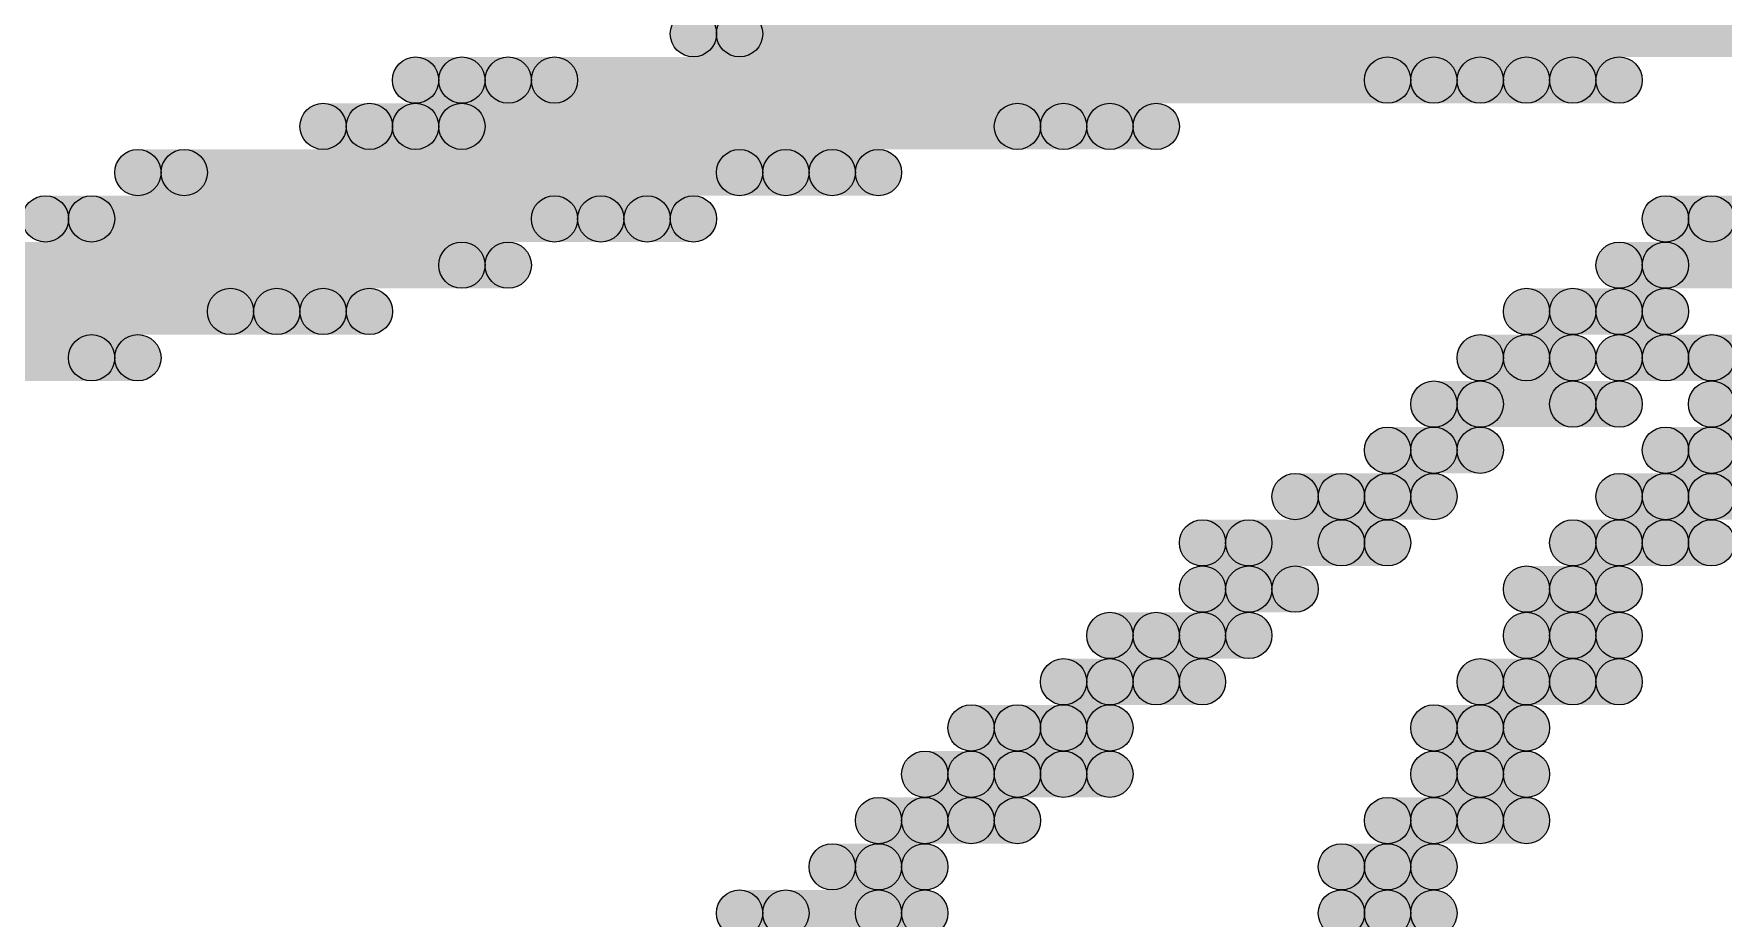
# Model space of a CAD drawing. Header units: millimetres. Extents: x 0 to 137, y 0 to 37.
# Drawn here: x 129.381 to 130.308, y 8.506 to 8.992 of the extents above; entities that cross this region are included whole.
import ezdxf

# ---------------------------------------------------------------- set-up
doc = ezdxf.new("R2010")
doc.units = ezdxf.units.MM
doc.layers.add('TopLayer', color=1, linetype='Continuous')
doc.layers.add('TopSolder', color=216, linetype='Continuous')

msp = doc.modelspace()

# ---------------------------------------------------------------- hatches: boundary and pattern name
at = {"layer": 'TopLayer'}
h = msp.add_hatch(color=1, dxfattribs=at)
edge = h.paths.add_edge_path()
edge.add_arc((129.7686, 8.9916), 0.0127, 0, 360)
for points in [[(129.7686, 8.9789), (129.7686, 9.0043), (131.191, 9.0043), (131.191, 8.9789)], [(129.6162, 8.9535), (129.6162, 8.9789), (129.6416, 8.9789), (129.6416, 8.9535)], [(129.667, 8.9535), (129.667, 8.9789), (130.1496, 8.9789), (130.1496, 8.9535)], [(130.175, 8.9535), (130.175, 8.9789), (130.2004, 8.9789), (130.2004, 8.9535)], [(130.2258, 8.9535), (130.2258, 8.9789), (130.2512, 8.9789), (130.2512, 8.9535)], [(129.5654, 8.9281), (129.5654, 8.9535), (129.5908, 8.9535), (129.5908, 8.9281)], [(129.6162, 8.9281), (129.6162, 8.9535), (129.9464, 8.9535), (129.9464, 8.9281)], [(129.9718, 8.9281), (129.9718, 8.9535), (129.9972, 8.9535), (129.9972, 8.9281)], [(129.4638, 8.9027), (129.4638, 8.9281), (129.794, 8.9281), (129.794, 8.9027)], [(129.8194, 8.9027), (129.8194, 8.9281), (129.8448, 8.9281), (129.8448, 8.9027)], [(129.413, 8.8773), (129.413, 8.9027), (129.6924, 8.9027), (129.6924, 8.8773)], [(129.7178, 8.8773), (129.7178, 8.9027), (129.7432, 8.9027), (129.7432, 8.8773)], [(130.302, 8.8773), (130.302, 8.9027), (130.3528, 8.9027), (130.3528, 8.8773)], [(129.3114, 8.8519), (129.3114, 8.8773), (129.6416, 8.8773), (129.6416, 8.8519)], [(130.2766, 8.8519), (130.2766, 8.8773), (130.3528, 8.8773), (130.3528, 8.8519)], [(129.286, 8.8265), (129.286, 8.8519), (129.5146, 8.8519), (129.5146, 8.8265)], [(129.54, 8.8265), (129.54, 8.8519), (129.5654, 8.8519), (129.5654, 8.8265)], [(130.2258, 8.8265), (130.2258, 8.8519), (130.2766, 8.8519), (130.2766, 8.8265)], [(129.1844, 8.8011), (129.1844, 8.8265), (129.4384, 8.8265), (129.4384, 8.8011)], [(130.2004, 8.8011), (130.2004, 8.8265), (130.2258, 8.8265), (130.2258, 8.8011)], [(130.2766, 8.8011), (130.2766, 8.8265), (130.302, 8.8265), (130.302, 8.8011)], [(130.175, 8.7757), (130.175, 8.8011), (130.2512, 8.8011), (130.2512, 8.7757)], [(130.1496, 8.7503), (130.1496, 8.7757), (130.175, 8.7757), (130.175, 8.7503)], [(130.302, 8.7503), (130.302, 8.7757), (130.3274, 8.7757), (130.3274, 8.7503)], [(130.0988, 8.7249), (130.0988, 8.7503), (130.1496, 8.7503), (130.1496, 8.7249)], [(130.2766, 8.7249), (130.2766, 8.7503), (130.3274, 8.7503), (130.3274, 8.7249)], [(130.048, 8.6995), (130.048, 8.7249), (130.1242, 8.7249), (130.1242, 8.6995)], [(130.2512, 8.6995), (130.2512, 8.7249), (130.302, 8.7249), (130.302, 8.6995)], [(130.048, 8.6741), (130.048, 8.6995), (130.0734, 8.6995), (130.0734, 8.6741)], [(130.2258, 8.6741), (130.2258, 8.6995), (130.2512, 8.6995), (130.2512, 8.6741)], [(129.9972, 8.6487), (129.9972, 8.6741), (130.048, 8.6741), (130.048, 8.6487)], [(130.2258, 8.6487), (130.2258, 8.6741), (130.2512, 8.6741), (130.2512, 8.6487)], [(129.9718, 8.6233), (129.9718, 8.6487), (130.0226, 8.6487), (130.0226, 8.6233)], [(130.2004, 8.6233), (130.2004, 8.6487), (130.2512, 8.6487), (130.2512, 8.6233)], [(129.921, 8.5979), (129.921, 8.6233), (129.9718, 8.6233), (129.9718, 8.5979)], [(130.175, 8.5979), (130.175, 8.6233), (130.2004, 8.6233), (130.2004, 8.5979)], [(129.8956, 8.5725), (129.8956, 8.5979), (129.921, 8.5979), (129.921, 8.5725)], [(129.9464, 8.5725), (129.9464, 8.5979), (129.9718, 8.5979), (129.9718, 8.5725)], [(130.175, 8.5725), (130.175, 8.5979), (130.2004, 8.5979), (130.2004, 8.5725)], [(129.8702, 8.5471), (129.8702, 8.5725), (129.921, 8.5725), (129.921, 8.5471)], [(130.1496, 8.5471), (130.1496, 8.5725), (130.2004, 8.5725), (130.2004, 8.5471)], [(129.8448, 8.5217), (129.8448, 8.5471), (129.8702, 8.5471), (129.8702, 8.5217)], [(130.1242, 8.5217), (130.1242, 8.5471), (130.1496, 8.5471), (130.1496, 8.5217)], [(129.794, 8.4963), (129.794, 8.5217), (129.8702, 8.5217), (129.8702, 8.4963)], [(130.1242, 8.4963), (130.1242, 8.5217), (130.1496, 8.5217), (130.1496, 8.4963)]]:
    msp.add_hatch(color=1, dxfattribs=at).paths.add_polyline_path(points)
h = msp.add_hatch(color=1, dxfattribs=at)
edge = h.paths.add_edge_path()
edge.add_arc((129.6162, 8.9662), 0.0127, 0, 360)
h = msp.add_hatch(color=1, dxfattribs=at)
edge = h.paths.add_edge_path()
edge.add_arc((129.6416, 8.9662), 0.0127, 0, 360)
h = msp.add_hatch(color=1, dxfattribs=at)
edge = h.paths.add_edge_path()
edge.add_arc((129.667, 8.9662), 0.0127, 0, 360)
h = msp.add_hatch(color=1, dxfattribs=at)
edge = h.paths.add_edge_path()
edge.add_arc((130.1496, 8.9662), 0.0127, 0, 360)
h = msp.add_hatch(color=1, dxfattribs=at)
edge = h.paths.add_edge_path()
edge.add_arc((130.175, 8.9662), 0.0127, 0, 360)
h = msp.add_hatch(color=1, dxfattribs=at)
edge = h.paths.add_edge_path()
edge.add_arc((130.2004, 8.9662), 0.0127, 0, 360)
h = msp.add_hatch(color=1, dxfattribs=at)
edge = h.paths.add_edge_path()
edge.add_arc((130.2258, 8.9662), 0.0127, 0, 360)
h = msp.add_hatch(color=1, dxfattribs=at)
edge = h.paths.add_edge_path()
edge.add_arc((130.2512, 8.9662), 0.0127, 0, 360)
h = msp.add_hatch(color=1, dxfattribs=at)
edge = h.paths.add_edge_path()
edge.add_arc((129.5654, 8.9408), 0.0127, 0, 360)
h = msp.add_hatch(color=1, dxfattribs=at)
edge = h.paths.add_edge_path()
edge.add_arc((129.5908, 8.9408), 0.0127, 0, 360)
h = msp.add_hatch(color=1, dxfattribs=at)
edge = h.paths.add_edge_path()
edge.add_arc((129.6162, 8.9408), 0.0127, 0, 360)
h = msp.add_hatch(color=1, dxfattribs=at)
edge = h.paths.add_edge_path()
edge.add_arc((129.9464, 8.9408), 0.0127, 0, 360)
h = msp.add_hatch(color=1, dxfattribs=at)
edge = h.paths.add_edge_path()
edge.add_arc((129.9718, 8.9408), 0.0127, 0, 360)
h = msp.add_hatch(color=1, dxfattribs=at)
edge = h.paths.add_edge_path()
edge.add_arc((129.9972, 8.9408), 0.0127, 0, 360)
h = msp.add_hatch(color=1, dxfattribs=at)
edge = h.paths.add_edge_path()
edge.add_arc((129.4638, 8.9154), 0.0127, 0, 360)
h = msp.add_hatch(color=1, dxfattribs=at)
edge = h.paths.add_edge_path()
edge.add_arc((129.794, 8.9154), 0.0127, 0, 360)
h = msp.add_hatch(color=1, dxfattribs=at)
edge = h.paths.add_edge_path()
edge.add_arc((129.8194, 8.9154), 0.0127, 0, 360)
h = msp.add_hatch(color=1, dxfattribs=at)
edge = h.paths.add_edge_path()
edge.add_arc((129.8448, 8.9154), 0.0127, 0, 360)
h = msp.add_hatch(color=1, dxfattribs=at)
edge = h.paths.add_edge_path()
edge.add_arc((129.413, 8.89), 0.0127, 0, 360)
h = msp.add_hatch(color=1, dxfattribs=at)
edge = h.paths.add_edge_path()
edge.add_arc((129.6924, 8.89), 0.0127, 0, 360)
h = msp.add_hatch(color=1, dxfattribs=at)
edge = h.paths.add_edge_path()
edge.add_arc((129.7178, 8.89), 0.0127, 0, 360)
h = msp.add_hatch(color=1, dxfattribs=at)
edge = h.paths.add_edge_path()
edge.add_arc((129.7432, 8.89), 0.0127, 0, 360)
h = msp.add_hatch(color=1, dxfattribs=at)
edge = h.paths.add_edge_path()
edge.add_arc((130.302, 8.89), 0.0127, 0, 360)
h = msp.add_hatch(color=1, dxfattribs=at)
edge = h.paths.add_edge_path()
edge.add_arc((129.6416, 8.8646), 0.0127, 0, 360)
h = msp.add_hatch(color=1, dxfattribs=at)
edge = h.paths.add_edge_path()
edge.add_arc((130.2766, 8.8646), 0.0127, 0, 360)
h = msp.add_hatch(color=1, dxfattribs=at)
edge = h.paths.add_edge_path()
edge.add_arc((129.5146, 8.8392), 0.0127, 0, 360)
h = msp.add_hatch(color=1, dxfattribs=at)
edge = h.paths.add_edge_path()
edge.add_arc((129.54, 8.8392), 0.0127, 0, 360)
h = msp.add_hatch(color=1, dxfattribs=at)
edge = h.paths.add_edge_path()
edge.add_arc((129.5654, 8.8392), 0.0127, 0, 360)
h = msp.add_hatch(color=1, dxfattribs=at)
edge = h.paths.add_edge_path()
edge.add_arc((130.2258, 8.8392), 0.0127, 0, 360)
h = msp.add_hatch(color=1, dxfattribs=at)
edge = h.paths.add_edge_path()
edge.add_arc((130.2766, 8.8392), 0.0127, 0, 360)
h = msp.add_hatch(color=1, dxfattribs=at)
edge = h.paths.add_edge_path()
edge.add_arc((129.4384, 8.8138), 0.0127, 0, 360)
h = msp.add_hatch(color=1, dxfattribs=at)
edge = h.paths.add_edge_path()
edge.add_arc((130.2004, 8.8138), 0.0127, 0, 360)
h = msp.add_hatch(color=1, dxfattribs=at)
edge = h.paths.add_edge_path()
edge.add_arc((130.2258, 8.8138), 0.0127, 0, 360)
h = msp.add_hatch(color=1, dxfattribs=at)
edge = h.paths.add_edge_path()
edge.add_arc((130.2766, 8.8138), 0.0127, 0, 360)
h = msp.add_hatch(color=1, dxfattribs=at)
edge = h.paths.add_edge_path()
edge.add_arc((130.302, 8.8138), 0.0127, 0, 360)
h = msp.add_hatch(color=1, dxfattribs=at)
edge = h.paths.add_edge_path()
edge.add_arc((130.175, 8.7884), 0.0127, 0, 360)
h = msp.add_hatch(color=1, dxfattribs=at)
edge = h.paths.add_edge_path()
edge.add_arc((130.2512, 8.7884), 0.0127, 0, 360)
h = msp.add_hatch(color=1, dxfattribs=at)
edge = h.paths.add_edge_path()
edge.add_arc((130.1496, 8.763), 0.0127, 0, 360)
h = msp.add_hatch(color=1, dxfattribs=at)
edge = h.paths.add_edge_path()
edge.add_arc((130.175, 8.763), 0.0127, 0, 360)
h = msp.add_hatch(color=1, dxfattribs=at)
edge = h.paths.add_edge_path()
edge.add_arc((130.302, 8.763), 0.0127, 0, 360)
h = msp.add_hatch(color=1, dxfattribs=at)
edge = h.paths.add_edge_path()
edge.add_arc((130.0988, 8.7376), 0.0127, 0, 360)
h = msp.add_hatch(color=1, dxfattribs=at)
edge = h.paths.add_edge_path()
edge.add_arc((130.1496, 8.7376), 0.0127, 0, 360)
h = msp.add_hatch(color=1, dxfattribs=at)
edge = h.paths.add_edge_path()
edge.add_arc((130.2766, 8.7376), 0.0127, 0, 360)
h = msp.add_hatch(color=1, dxfattribs=at)
edge = h.paths.add_edge_path()
edge.add_arc((130.048, 8.7122), 0.0127, 0, 360)
h = msp.add_hatch(color=1, dxfattribs=at)
edge = h.paths.add_edge_path()
edge.add_arc((130.1242, 8.7122), 0.0127, 0, 360)
h = msp.add_hatch(color=1, dxfattribs=at)
edge = h.paths.add_edge_path()
edge.add_arc((130.2512, 8.7122), 0.0127, 0, 360)
h = msp.add_hatch(color=1, dxfattribs=at)
edge = h.paths.add_edge_path()
edge.add_arc((130.302, 8.7122), 0.0127, 0, 360)
h = msp.add_hatch(color=1, dxfattribs=at)
edge = h.paths.add_edge_path()
edge.add_arc((130.048, 8.6868), 0.0127, 0, 360)
h = msp.add_hatch(color=1, dxfattribs=at)
edge = h.paths.add_edge_path()
edge.add_arc((130.0734, 8.6868), 0.0127, 0, 360)
h = msp.add_hatch(color=1, dxfattribs=at)
edge = h.paths.add_edge_path()
edge.add_arc((130.2258, 8.6868), 0.0127, 0, 360)
h = msp.add_hatch(color=1, dxfattribs=at)
edge = h.paths.add_edge_path()
edge.add_arc((130.2512, 8.6868), 0.0127, 0, 360)
h = msp.add_hatch(color=1, dxfattribs=at)
edge = h.paths.add_edge_path()
edge.add_arc((129.9972, 8.6614), 0.0127, 0, 360)
h = msp.add_hatch(color=1, dxfattribs=at)
edge = h.paths.add_edge_path()
edge.add_arc((130.048, 8.6614), 0.0127, 0, 360)
h = msp.add_hatch(color=1, dxfattribs=at)
edge = h.paths.add_edge_path()
edge.add_arc((130.2258, 8.6614), 0.0127, 0, 360)
h = msp.add_hatch(color=1, dxfattribs=at)
edge = h.paths.add_edge_path()
edge.add_arc((130.2512, 8.6614), 0.0127, 0, 360)
h = msp.add_hatch(color=1, dxfattribs=at)
edge = h.paths.add_edge_path()
edge.add_arc((129.9718, 8.636), 0.0127, 0, 360)
h = msp.add_hatch(color=1, dxfattribs=at)
edge = h.paths.add_edge_path()
edge.add_arc((130.0226, 8.636), 0.0127, 0, 360)
h = msp.add_hatch(color=1, dxfattribs=at)
edge = h.paths.add_edge_path()
edge.add_arc((130.2004, 8.636), 0.0127, 0, 360)
h = msp.add_hatch(color=1, dxfattribs=at)
edge = h.paths.add_edge_path()
edge.add_arc((130.2512, 8.636), 0.0127, 0, 360)
h = msp.add_hatch(color=1, dxfattribs=at)
edge = h.paths.add_edge_path()
edge.add_arc((129.921, 8.6106), 0.0127, 0, 360)
h = msp.add_hatch(color=1, dxfattribs=at)
edge = h.paths.add_edge_path()
edge.add_arc((129.9718, 8.6106), 0.0127, 0, 360)
h = msp.add_hatch(color=1, dxfattribs=at)
edge = h.paths.add_edge_path()
edge.add_arc((130.175, 8.6106), 0.0127, 0, 360)
h = msp.add_hatch(color=1, dxfattribs=at)
edge = h.paths.add_edge_path()
edge.add_arc((130.2004, 8.6106), 0.0127, 0, 360)
h = msp.add_hatch(color=1, dxfattribs=at)
edge = h.paths.add_edge_path()
edge.add_arc((129.8956, 8.5852), 0.0127, 0, 360)
h = msp.add_hatch(color=1, dxfattribs=at)
edge = h.paths.add_edge_path()
edge.add_arc((129.921, 8.5852), 0.0127, 0, 360)
h = msp.add_hatch(color=1, dxfattribs=at)
edge = h.paths.add_edge_path()
edge.add_arc((129.9464, 8.5852), 0.0127, 0, 360)
h = msp.add_hatch(color=1, dxfattribs=at)
edge = h.paths.add_edge_path()
edge.add_arc((129.9718, 8.5852), 0.0127, 0, 360)
h = msp.add_hatch(color=1, dxfattribs=at)
edge = h.paths.add_edge_path()
edge.add_arc((130.175, 8.5852), 0.0127, 0, 360)
h = msp.add_hatch(color=1, dxfattribs=at)
edge = h.paths.add_edge_path()
edge.add_arc((130.2004, 8.5852), 0.0127, 0, 360)
h = msp.add_hatch(color=1, dxfattribs=at)
edge = h.paths.add_edge_path()
edge.add_arc((129.8702, 8.5598), 0.0127, 0, 360)
h = msp.add_hatch(color=1, dxfattribs=at)
edge = h.paths.add_edge_path()
edge.add_arc((129.921, 8.5598), 0.0127, 0, 360)
h = msp.add_hatch(color=1, dxfattribs=at)
edge = h.paths.add_edge_path()
edge.add_arc((130.1496, 8.5598), 0.0127, 0, 360)
h = msp.add_hatch(color=1, dxfattribs=at)
edge = h.paths.add_edge_path()
edge.add_arc((130.2004, 8.5598), 0.0127, 0, 360)
h = msp.add_hatch(color=1, dxfattribs=at)
edge = h.paths.add_edge_path()
edge.add_arc((129.8448, 8.5344), 0.0127, 0, 360)
h = msp.add_hatch(color=1, dxfattribs=at)
edge = h.paths.add_edge_path()
edge.add_arc((129.8702, 8.5344), 0.0127, 0, 360)
h = msp.add_hatch(color=1, dxfattribs=at)
edge = h.paths.add_edge_path()
edge.add_arc((130.1242, 8.5344), 0.0127, 0, 360)
h = msp.add_hatch(color=1, dxfattribs=at)
edge = h.paths.add_edge_path()
edge.add_arc((130.1496, 8.5344), 0.0127, 0, 360)
h = msp.add_hatch(color=1, dxfattribs=at)
edge = h.paths.add_edge_path()
edge.add_arc((129.794, 8.509), 0.0127, 0, 360)
h = msp.add_hatch(color=1, dxfattribs=at)
edge = h.paths.add_edge_path()
edge.add_arc((129.8702, 8.509), 0.0127, 0, 360)
h = msp.add_hatch(color=1, dxfattribs=at)
edge = h.paths.add_edge_path()
edge.add_arc((130.1242, 8.509), 0.0127, 0, 360)
h = msp.add_hatch(color=1, dxfattribs=at)
edge = h.paths.add_edge_path()
edge.add_arc((130.1496, 8.509), 0.0127, 0, 360)
at = {"layer": 'TopSolder'}
h = msp.add_hatch(color=216, dxfattribs=at)
edge = h.paths.add_edge_path()
edge.add_arc((129.7432, 8.9916), 0.0127, 0, 360)
for points in [[(129.7432, 8.9789), (129.7432, 9.0043), (131.1656, 9.0043), (131.1656, 8.9789)], [(129.5908, 8.9535), (129.5908, 8.9789), (129.6162, 8.9789), (129.6162, 8.9535)], [(129.6416, 8.9535), (129.6416, 8.9789), (130.1242, 8.9789), (130.1242, 8.9535)], [(130.1496, 8.9535), (130.1496, 8.9789), (130.175, 8.9789), (130.175, 8.9535)], [(130.2004, 8.9535), (130.2004, 8.9789), (130.2258, 8.9789), (130.2258, 8.9535)], [(129.54, 8.9281), (129.54, 8.9535), (129.5654, 8.9535), (129.5654, 8.9281)], [(129.5908, 8.9281), (129.5908, 8.9535), (129.921, 8.9535), (129.921, 8.9281)], [(129.9464, 8.9281), (129.9464, 8.9535), (129.9718, 8.9535), (129.9718, 8.9281)], [(129.4384, 8.9027), (129.4384, 8.9281), (129.7686, 8.9281), (129.7686, 8.9027)], [(129.794, 8.9027), (129.794, 8.9281), (129.8194, 8.9281), (129.8194, 8.9027)], [(129.3876, 8.8773), (129.3876, 8.9027), (129.667, 8.9027), (129.667, 8.8773)], [(129.6924, 8.8773), (129.6924, 8.9027), (129.7178, 8.9027), (129.7178, 8.8773)], [(130.2766, 8.8773), (130.2766, 8.9027), (130.3274, 8.9027), (130.3274, 8.8773)], [(129.286, 8.8519), (129.286, 8.8773), (129.6162, 8.8773), (129.6162, 8.8519)], [(130.2512, 8.8519), (130.2512, 8.8773), (130.3274, 8.8773), (130.3274, 8.8519)], [(129.2606, 8.8265), (129.2606, 8.8519), (129.4892, 8.8519), (129.4892, 8.8265)], [(129.5146, 8.8265), (129.5146, 8.8519), (129.54, 8.8519), (129.54, 8.8265)], [(130.2004, 8.8265), (130.2004, 8.8519), (130.2512, 8.8519), (130.2512, 8.8265)], [(129.159, 8.8011), (129.159, 8.8265), (129.413, 8.8265), (129.413, 8.8011)], [(130.175, 8.8011), (130.175, 8.8265), (130.2004, 8.8265), (130.2004, 8.8011)], [(130.2512, 8.8011), (130.2512, 8.8265), (130.2766, 8.8265), (130.2766, 8.8011)], [(130.302, 8.8011), (130.302, 8.8265), (130.3528, 8.8265), (130.3528, 8.8011)], [(130.1496, 8.7757), (130.1496, 8.8011), (130.2258, 8.8011), (130.2258, 8.7757)], [(130.302, 8.7757), (130.302, 8.8011), (130.3274, 8.8011), (130.3274, 8.7757)], [(130.1242, 8.7503), (130.1242, 8.7757), (130.1496, 8.7757), (130.1496, 8.7503)], [(130.2766, 8.7503), (130.2766, 8.7757), (130.302, 8.7757), (130.302, 8.7503)], [(130.0734, 8.7249), (130.0734, 8.7503), (130.1242, 8.7503), (130.1242, 8.7249)], [(130.2512, 8.7249), (130.2512, 8.7503), (130.302, 8.7503), (130.302, 8.7249)], [(130.0226, 8.6995), (130.0226, 8.7249), (130.0988, 8.7249), (130.0988, 8.6995)], [(130.2258, 8.6995), (130.2258, 8.7249), (130.2766, 8.7249), (130.2766, 8.6995)], [(130.0226, 8.6741), (130.0226, 8.6995), (130.048, 8.6995), (130.048, 8.6741)], [(130.2004, 8.6741), (130.2004, 8.6995), (130.2258, 8.6995), (130.2258, 8.6741)], [(129.9718, 8.6487), (129.9718, 8.6741), (130.0226, 8.6741), (130.0226, 8.6487)], [(130.2004, 8.6487), (130.2004, 8.6741), (130.2258, 8.6741), (130.2258, 8.6487)], [(129.9464, 8.6233), (129.9464, 8.6487), (129.9972, 8.6487), (129.9972, 8.6233)], [(130.175, 8.6233), (130.175, 8.6487), (130.2258, 8.6487), (130.2258, 8.6233)], [(129.8956, 8.5979), (129.8956, 8.6233), (129.9464, 8.6233), (129.9464, 8.5979)], [(130.1496, 8.5979), (130.1496, 8.6233), (130.175, 8.6233), (130.175, 8.5979)], [(129.8702, 8.5725), (129.8702, 8.5979), (129.8956, 8.5979), (129.8956, 8.5725)], [(129.921, 8.5725), (129.921, 8.5979), (129.9464, 8.5979), (129.9464, 8.5725)], [(130.1496, 8.5725), (130.1496, 8.5979), (130.175, 8.5979), (130.175, 8.5725)], [(129.8448, 8.5471), (129.8448, 8.5725), (129.8956, 8.5725), (129.8956, 8.5471)], [(130.1242, 8.5471), (130.1242, 8.5725), (130.175, 8.5725), (130.175, 8.5471)], [(129.8194, 8.5217), (129.8194, 8.5471), (129.8448, 8.5471), (129.8448, 8.5217)], [(130.0988, 8.5217), (130.0988, 8.5471), (130.1242, 8.5471), (130.1242, 8.5217)], [(129.7686, 8.4963), (129.7686, 8.5217), (129.8448, 8.5217), (129.8448, 8.4963)], [(130.0988, 8.4963), (130.0988, 8.5217), (130.1242, 8.5217), (130.1242, 8.4963)]]:
    msp.add_hatch(color=216, dxfattribs=at).paths.add_polyline_path(points)
h = msp.add_hatch(color=216, dxfattribs=at)
edge = h.paths.add_edge_path()
edge.add_arc((129.5908, 8.9662), 0.0127, 0, 360)
h = msp.add_hatch(color=216, dxfattribs=at)
edge = h.paths.add_edge_path()
edge.add_arc((129.6162, 8.9662), 0.0127, 0, 360)
h = msp.add_hatch(color=216, dxfattribs=at)
edge = h.paths.add_edge_path()
edge.add_arc((129.6416, 8.9662), 0.0127, 0, 360)
h = msp.add_hatch(color=216, dxfattribs=at)
edge = h.paths.add_edge_path()
edge.add_arc((130.1242, 8.9662), 0.0127, 0, 360)
h = msp.add_hatch(color=216, dxfattribs=at)
edge = h.paths.add_edge_path()
edge.add_arc((130.1496, 8.9662), 0.0127, 0, 360)
h = msp.add_hatch(color=216, dxfattribs=at)
edge = h.paths.add_edge_path()
edge.add_arc((130.175, 8.9662), 0.0127, 0, 360)
h = msp.add_hatch(color=216, dxfattribs=at)
edge = h.paths.add_edge_path()
edge.add_arc((130.2004, 8.9662), 0.0127, 0, 360)
h = msp.add_hatch(color=216, dxfattribs=at)
edge = h.paths.add_edge_path()
edge.add_arc((130.2258, 8.9662), 0.0127, 0, 360)
h = msp.add_hatch(color=216, dxfattribs=at)
edge = h.paths.add_edge_path()
edge.add_arc((129.54, 8.9408), 0.0127, 0, 360)
h = msp.add_hatch(color=216, dxfattribs=at)
edge = h.paths.add_edge_path()
edge.add_arc((129.5654, 8.9408), 0.0127, 0, 360)
h = msp.add_hatch(color=216, dxfattribs=at)
edge = h.paths.add_edge_path()
edge.add_arc((129.5908, 8.9408), 0.0127, 0, 360)
h = msp.add_hatch(color=216, dxfattribs=at)
edge = h.paths.add_edge_path()
edge.add_arc((129.921, 8.9408), 0.0127, 0, 360)
h = msp.add_hatch(color=216, dxfattribs=at)
edge = h.paths.add_edge_path()
edge.add_arc((129.9464, 8.9408), 0.0127, 0, 360)
h = msp.add_hatch(color=216, dxfattribs=at)
edge = h.paths.add_edge_path()
edge.add_arc((129.9718, 8.9408), 0.0127, 0, 360)
h = msp.add_hatch(color=216, dxfattribs=at)
edge = h.paths.add_edge_path()
edge.add_arc((129.4384, 8.9154), 0.0127, 0, 360)
h = msp.add_hatch(color=216, dxfattribs=at)
edge = h.paths.add_edge_path()
edge.add_arc((129.7686, 8.9154), 0.0127, 0, 360)
h = msp.add_hatch(color=216, dxfattribs=at)
edge = h.paths.add_edge_path()
edge.add_arc((129.794, 8.9154), 0.0127, 0, 360)
h = msp.add_hatch(color=216, dxfattribs=at)
edge = h.paths.add_edge_path()
edge.add_arc((129.8194, 8.9154), 0.0127, 0, 360)
h = msp.add_hatch(color=216, dxfattribs=at)
edge = h.paths.add_edge_path()
edge.add_arc((129.3876, 8.89), 0.0127, 0, 360)
h = msp.add_hatch(color=216, dxfattribs=at)
edge = h.paths.add_edge_path()
edge.add_arc((129.667, 8.89), 0.0127, 0, 360)
h = msp.add_hatch(color=216, dxfattribs=at)
edge = h.paths.add_edge_path()
edge.add_arc((129.6924, 8.89), 0.0127, 0, 360)
h = msp.add_hatch(color=216, dxfattribs=at)
edge = h.paths.add_edge_path()
edge.add_arc((129.7178, 8.89), 0.0127, 0, 360)
h = msp.add_hatch(color=216, dxfattribs=at)
edge = h.paths.add_edge_path()
edge.add_arc((130.2766, 8.89), 0.0127, 0, 360)
h = msp.add_hatch(color=216, dxfattribs=at)
edge = h.paths.add_edge_path()
edge.add_arc((129.6162, 8.8646), 0.0127, 0, 360)
h = msp.add_hatch(color=216, dxfattribs=at)
edge = h.paths.add_edge_path()
edge.add_arc((130.2512, 8.8646), 0.0127, 0, 360)
h = msp.add_hatch(color=216, dxfattribs=at)
edge = h.paths.add_edge_path()
edge.add_arc((129.4892, 8.8392), 0.0127, 0, 360)
h = msp.add_hatch(color=216, dxfattribs=at)
edge = h.paths.add_edge_path()
edge.add_arc((129.5146, 8.8392), 0.0127, 0, 360)
h = msp.add_hatch(color=216, dxfattribs=at)
edge = h.paths.add_edge_path()
edge.add_arc((129.54, 8.8392), 0.0127, 0, 360)
h = msp.add_hatch(color=216, dxfattribs=at)
edge = h.paths.add_edge_path()
edge.add_arc((130.2004, 8.8392), 0.0127, 0, 360)
h = msp.add_hatch(color=216, dxfattribs=at)
edge = h.paths.add_edge_path()
edge.add_arc((130.2512, 8.8392), 0.0127, 0, 360)
h = msp.add_hatch(color=216, dxfattribs=at)
edge = h.paths.add_edge_path()
edge.add_arc((129.413, 8.8138), 0.0127, 0, 360)
h = msp.add_hatch(color=216, dxfattribs=at)
edge = h.paths.add_edge_path()
edge.add_arc((130.175, 8.8138), 0.0127, 0, 360)
h = msp.add_hatch(color=216, dxfattribs=at)
edge = h.paths.add_edge_path()
edge.add_arc((130.2004, 8.8138), 0.0127, 0, 360)
h = msp.add_hatch(color=216, dxfattribs=at)
edge = h.paths.add_edge_path()
edge.add_arc((130.2512, 8.8138), 0.0127, 0, 360)
h = msp.add_hatch(color=216, dxfattribs=at)
edge = h.paths.add_edge_path()
edge.add_arc((130.2766, 8.8138), 0.0127, 0, 360)
h = msp.add_hatch(color=216, dxfattribs=at)
edge = h.paths.add_edge_path()
edge.add_arc((130.302, 8.8138), 0.0127, 0, 360)
h = msp.add_hatch(color=216, dxfattribs=at)
edge = h.paths.add_edge_path()
edge.add_arc((130.1496, 8.7884), 0.0127, 0, 360)
h = msp.add_hatch(color=216, dxfattribs=at)
edge = h.paths.add_edge_path()
edge.add_arc((130.2258, 8.7884), 0.0127, 0, 360)
h = msp.add_hatch(color=216, dxfattribs=at)
edge = h.paths.add_edge_path()
edge.add_arc((130.302, 8.7884), 0.0127, 0, 360)
h = msp.add_hatch(color=216, dxfattribs=at)
edge = h.paths.add_edge_path()
edge.add_arc((130.1242, 8.763), 0.0127, 0, 360)
h = msp.add_hatch(color=216, dxfattribs=at)
edge = h.paths.add_edge_path()
edge.add_arc((130.1496, 8.763), 0.0127, 0, 360)
h = msp.add_hatch(color=216, dxfattribs=at)
edge = h.paths.add_edge_path()
edge.add_arc((130.2766, 8.763), 0.0127, 0, 360)
h = msp.add_hatch(color=216, dxfattribs=at)
edge = h.paths.add_edge_path()
edge.add_arc((130.302, 8.763), 0.0127, 0, 360)
h = msp.add_hatch(color=216, dxfattribs=at)
edge = h.paths.add_edge_path()
edge.add_arc((130.0734, 8.7376), 0.0127, 0, 360)
h = msp.add_hatch(color=216, dxfattribs=at)
edge = h.paths.add_edge_path()
edge.add_arc((130.1242, 8.7376), 0.0127, 0, 360)
h = msp.add_hatch(color=216, dxfattribs=at)
edge = h.paths.add_edge_path()
edge.add_arc((130.2512, 8.7376), 0.0127, 0, 360)
h = msp.add_hatch(color=216, dxfattribs=at)
edge = h.paths.add_edge_path()
edge.add_arc((130.302, 8.7376), 0.0127, 0, 360)
h = msp.add_hatch(color=216, dxfattribs=at)
edge = h.paths.add_edge_path()
edge.add_arc((130.0226, 8.7122), 0.0127, 0, 360)
h = msp.add_hatch(color=216, dxfattribs=at)
edge = h.paths.add_edge_path()
edge.add_arc((130.0988, 8.7122), 0.0127, 0, 360)
h = msp.add_hatch(color=216, dxfattribs=at)
edge = h.paths.add_edge_path()
edge.add_arc((130.2258, 8.7122), 0.0127, 0, 360)
h = msp.add_hatch(color=216, dxfattribs=at)
edge = h.paths.add_edge_path()
edge.add_arc((130.2766, 8.7122), 0.0127, 0, 360)
h = msp.add_hatch(color=216, dxfattribs=at)
edge = h.paths.add_edge_path()
edge.add_arc((130.0226, 8.6868), 0.0127, 0, 360)
h = msp.add_hatch(color=216, dxfattribs=at)
edge = h.paths.add_edge_path()
edge.add_arc((130.048, 8.6868), 0.0127, 0, 360)
h = msp.add_hatch(color=216, dxfattribs=at)
edge = h.paths.add_edge_path()
edge.add_arc((130.2004, 8.6868), 0.0127, 0, 360)
h = msp.add_hatch(color=216, dxfattribs=at)
edge = h.paths.add_edge_path()
edge.add_arc((130.2258, 8.6868), 0.0127, 0, 360)
h = msp.add_hatch(color=216, dxfattribs=at)
edge = h.paths.add_edge_path()
edge.add_arc((129.9718, 8.6614), 0.0127, 0, 360)
h = msp.add_hatch(color=216, dxfattribs=at)
edge = h.paths.add_edge_path()
edge.add_arc((130.0226, 8.6614), 0.0127, 0, 360)
h = msp.add_hatch(color=216, dxfattribs=at)
edge = h.paths.add_edge_path()
edge.add_arc((130.2004, 8.6614), 0.0127, 0, 360)
h = msp.add_hatch(color=216, dxfattribs=at)
edge = h.paths.add_edge_path()
edge.add_arc((130.2258, 8.6614), 0.0127, 0, 360)
h = msp.add_hatch(color=216, dxfattribs=at)
edge = h.paths.add_edge_path()
edge.add_arc((129.9464, 8.636), 0.0127, 0, 360)
h = msp.add_hatch(color=216, dxfattribs=at)
edge = h.paths.add_edge_path()
edge.add_arc((129.9972, 8.636), 0.0127, 0, 360)
h = msp.add_hatch(color=216, dxfattribs=at)
edge = h.paths.add_edge_path()
edge.add_arc((130.175, 8.636), 0.0127, 0, 360)
h = msp.add_hatch(color=216, dxfattribs=at)
edge = h.paths.add_edge_path()
edge.add_arc((130.2258, 8.636), 0.0127, 0, 360)
h = msp.add_hatch(color=216, dxfattribs=at)
edge = h.paths.add_edge_path()
edge.add_arc((129.8956, 8.6106), 0.0127, 0, 360)
h = msp.add_hatch(color=216, dxfattribs=at)
edge = h.paths.add_edge_path()
edge.add_arc((129.9464, 8.6106), 0.0127, 0, 360)
h = msp.add_hatch(color=216, dxfattribs=at)
edge = h.paths.add_edge_path()
edge.add_arc((130.1496, 8.6106), 0.0127, 0, 360)
h = msp.add_hatch(color=216, dxfattribs=at)
edge = h.paths.add_edge_path()
edge.add_arc((130.175, 8.6106), 0.0127, 0, 360)
h = msp.add_hatch(color=216, dxfattribs=at)
edge = h.paths.add_edge_path()
edge.add_arc((129.8702, 8.5852), 0.0127, 0, 360)
h = msp.add_hatch(color=216, dxfattribs=at)
edge = h.paths.add_edge_path()
edge.add_arc((129.8956, 8.5852), 0.0127, 0, 360)
h = msp.add_hatch(color=216, dxfattribs=at)
edge = h.paths.add_edge_path()
edge.add_arc((129.921, 8.5852), 0.0127, 0, 360)
h = msp.add_hatch(color=216, dxfattribs=at)
edge = h.paths.add_edge_path()
edge.add_arc((129.9464, 8.5852), 0.0127, 0, 360)
h = msp.add_hatch(color=216, dxfattribs=at)
edge = h.paths.add_edge_path()
edge.add_arc((130.1496, 8.5852), 0.0127, 0, 360)
h = msp.add_hatch(color=216, dxfattribs=at)
edge = h.paths.add_edge_path()
edge.add_arc((130.175, 8.5852), 0.0127, 0, 360)
h = msp.add_hatch(color=216, dxfattribs=at)
edge = h.paths.add_edge_path()
edge.add_arc((129.8448, 8.5598), 0.0127, 0, 360)
h = msp.add_hatch(color=216, dxfattribs=at)
edge = h.paths.add_edge_path()
edge.add_arc((129.8956, 8.5598), 0.0127, 0, 360)
h = msp.add_hatch(color=216, dxfattribs=at)
edge = h.paths.add_edge_path()
edge.add_arc((130.1242, 8.5598), 0.0127, 0, 360)
h = msp.add_hatch(color=216, dxfattribs=at)
edge = h.paths.add_edge_path()
edge.add_arc((130.175, 8.5598), 0.0127, 0, 360)
h = msp.add_hatch(color=216, dxfattribs=at)
edge = h.paths.add_edge_path()
edge.add_arc((129.8194, 8.5344), 0.0127, 0, 360)
h = msp.add_hatch(color=216, dxfattribs=at)
edge = h.paths.add_edge_path()
edge.add_arc((129.8448, 8.5344), 0.0127, 0, 360)
h = msp.add_hatch(color=216, dxfattribs=at)
edge = h.paths.add_edge_path()
edge.add_arc((130.0988, 8.5344), 0.0127, 0, 360)
h = msp.add_hatch(color=216, dxfattribs=at)
edge = h.paths.add_edge_path()
edge.add_arc((130.1242, 8.5344), 0.0127, 0, 360)
h = msp.add_hatch(color=216, dxfattribs=at)
edge = h.paths.add_edge_path()
edge.add_arc((129.7686, 8.509), 0.0127, 0, 360)
h = msp.add_hatch(color=216, dxfattribs=at)
edge = h.paths.add_edge_path()
edge.add_arc((129.8448, 8.509), 0.0127, 0, 360)
h = msp.add_hatch(color=216, dxfattribs=at)
edge = h.paths.add_edge_path()
edge.add_arc((130.0988, 8.509), 0.0127, 0, 360)
h = msp.add_hatch(color=216, dxfattribs=at)
edge = h.paths.add_edge_path()
edge.add_arc((130.1242, 8.509), 0.0127, 0, 360)

# ---------------------------------------------------------------- linework, layer by layer
at = {"layer": 'TopLayer'}
for centre in [(129.7686, 8.9916), (129.6162, 8.9662), (129.6416, 8.9662), (129.667, 8.9662), (130.1496, 8.9662), (130.175, 8.9662), (130.2004, 8.9662), (130.2258, 8.9662), (130.2512, 8.9662), (129.5654, 8.9408), (129.5908, 8.9408), (129.6162, 8.9408), (129.9464, 8.9408), (129.9718, 8.9408), (129.9972, 8.9408), (129.4638, 8.9154), (129.794, 8.9154), (129.8194, 8.9154), (129.8448, 8.9154), (129.413, 8.89), (129.6924, 8.89), (129.7178, 8.89), (129.7432, 8.89), (130.302, 8.89), (129.6416, 8.8646), (130.2766, 8.8646), (129.5146, 8.8392), (129.54, 8.8392), (129.5654, 8.8392), (130.2258, 8.8392), (130.2766, 8.8392), (129.4384, 8.8138), (130.2004, 8.8138), (130.2258, 8.8138), (130.2766, 8.8138), (130.302, 8.8138), (130.175, 8.7884), (130.2512, 8.7884), (130.1496, 8.763), (130.175, 8.763), (130.302, 8.763), (130.0988, 8.7376), (130.1496, 8.7376), (130.2766, 8.7376), (130.048, 8.7122), (130.1242, 8.7122), (130.2512, 8.7122), (130.302, 8.7122), (130.048, 8.6868), (130.0734, 8.6868), (130.2258, 8.6868), (130.2512, 8.6868), (129.9972, 8.6614), (130.048, 8.6614), (130.2258, 8.6614), (130.2512, 8.6614), (129.9718, 8.636), (130.0226, 8.636), (130.2004, 8.636), (130.2512, 8.636), (129.921, 8.6106), (129.9718, 8.6106), (130.175, 8.6106), (130.2004, 8.6106), (129.8956, 8.5852), (129.921, 8.5852), (129.9464, 8.5852), (129.9718, 8.5852), (130.175, 8.5852), (130.2004, 8.5852), (129.8702, 8.5598), (129.921, 8.5598), (130.1496, 8.5598), (130.2004, 8.5598), (129.8448, 8.5344), (129.8702, 8.5344), (130.1242, 8.5344), (130.1496, 8.5344), (129.794, 8.509), (129.8702, 8.509), (130.1242, 8.509), (130.1496, 8.509)]:
    msp.add_circle(centre, 0.0127, dxfattribs=at)
at = {"layer": 'TopSolder'}
for centre in [(129.7432, 8.9916), (129.5908, 8.9662), (129.6162, 8.9662), (129.6416, 8.9662), (130.1242, 8.9662), (130.1496, 8.9662), (130.175, 8.9662), (130.2004, 8.9662), (130.2258, 8.9662), (129.54, 8.9408), (129.5654, 8.9408), (129.5908, 8.9408), (129.921, 8.9408), (129.9464, 8.9408), (129.9718, 8.9408), (129.4384, 8.9154), (129.7686, 8.9154), (129.794, 8.9154), (129.8194, 8.9154), (129.3876, 8.89), (129.667, 8.89), (129.6924, 8.89), (129.7178, 8.89), (130.2766, 8.89), (129.6162, 8.8646), (130.2512, 8.8646), (129.4892, 8.8392), (129.5146, 8.8392), (129.54, 8.8392), (130.2004, 8.8392), (130.2512, 8.8392), (129.413, 8.8138), (130.175, 8.8138), (130.2004, 8.8138), (130.2512, 8.8138), (130.2766, 8.8138), (130.302, 8.8138), (130.1496, 8.7884), (130.2258, 8.7884), (130.302, 8.7884), (130.1242, 8.763), (130.1496, 8.763), (130.2766, 8.763), (130.302, 8.763), (130.0734, 8.7376), (130.1242, 8.7376), (130.2512, 8.7376), (130.302, 8.7376), (130.0226, 8.7122), (130.0988, 8.7122), (130.2258, 8.7122), (130.2766, 8.7122), (130.0226, 8.6868), (130.048, 8.6868), (130.2004, 8.6868), (130.2258, 8.6868), (129.9718, 8.6614), (130.0226, 8.6614), (130.2004, 8.6614), (130.2258, 8.6614), (129.9464, 8.636), (129.9972, 8.636), (130.175, 8.636), (130.2258, 8.636), (129.8956, 8.6106), (129.9464, 8.6106), (130.1496, 8.6106), (130.175, 8.6106), (129.8702, 8.5852), (129.8956, 8.5852), (129.921, 8.5852), (129.9464, 8.5852), (130.1496, 8.5852), (130.175, 8.5852), (129.8448, 8.5598), (129.8956, 8.5598), (130.1242, 8.5598), (130.175, 8.5598), (129.8194, 8.5344), (129.8448, 8.5344), (130.0988, 8.5344), (130.1242, 8.5344), (129.7686, 8.509), (129.8448, 8.509), (130.0988, 8.509), (130.1242, 8.509)]:
    msp.add_circle(centre, 0.0127, dxfattribs=at)

doc.saveas('drawing.dxf')
